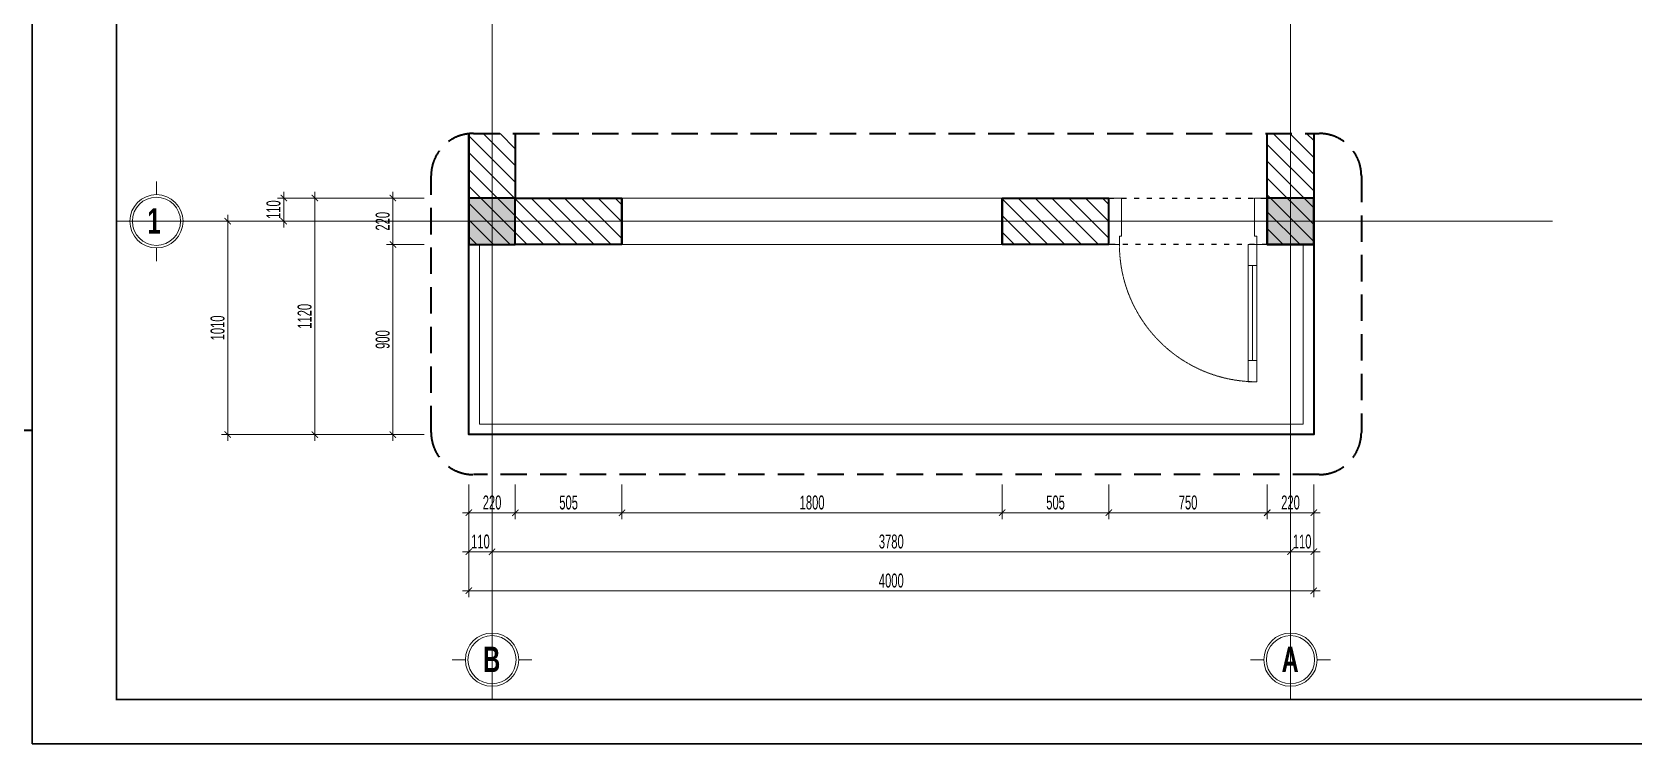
# Model space of a CAD drawing. Header units: millimetres. Extents: x 1336014 to 2939047, y -333549 to -60566.
# Drawn here: x 1381666 to 1389250, y -179881 to -176510 of the extents above; entities that cross this region are included whole.
import ezdxf

# ---------------------------------------------------------------- set-up
doc = ezdxf.new("R2010")
doc.units = ezdxf.units.MM
doc.header["$MEASUREMENT"] = 0
for name, pattern in [('$1$HIDDEN', [0.375, 0.25, -0.125]), ('ACAD_ISO03W100', [30, 12, -18]), ('CENTER2', [1.125, 0.75, -0.125, 0.125, -0.125]), ('HIDDEN', [0.375, 0.25, -0.125])]:
    doc.linetypes.add(name, pattern=pattern)
for name, color, linetype, lineweight in [('01.Cut', 255, 'Continuous', 35), ('02.Thay', 145, 'Continuous', 15), ('05.Text', 253, 'Continuous', 18), ('06.betong', 2, 'Continuous', 35), ('08.Dim', 156, 'Continuous', 15), ('09.Hatch', 250, 'Continuous', 5), ('10.truc', 250, 'CENTER2', 20), ('11.Khung bo', 32, 'Continuous', 50), ('12.Khung', 36, 'Continuous', 25), ('14. Net cua', 34, 'Continuous', 20)]:
    doc.layers.add(name, color=color, linetype=linetype, lineweight=lineweight)
doc.layers.add('Tpl_Bound', color=1, linetype='Continuous', plot=False)
doc.layers.add('truc1', color=250, linetype='ACAD_ISO03W100')
doc.styles.add('AVANTHB', font='')
doc.styles.add('TT5_Text Dim', font='hoatbif.shx', dxfattribs={"width": 0.6})
doc.styles.get('AVANTHB').set_extended_font_data('.VnAvantH', bold=True)
doc.dimstyles.new('TT5_Dim 1-30', dxfattribs={"dimscale": 30, "dimtxt": 2.2, "dimasz": 1, "dimexe": 1, "dimexo": 0, "dimgap": 0.5, "dimtad": 1, "dimdec": 0, "dimzin": 0, "dimdsep": 46, "dimtxsty": 'TT5_Text Dim', "dimblk": 'ARCHTICK', "dimcen": 0, "dimdle": 1, "dimclrd": 256, "dimclre": 256, "dimclrt": 1, "dimadec": 0, "dimazin": 0, "dimtfac": 0.015, "dimtdec": 0, "dimtix": 1, "dimtmove": 2, "dimatfit": 3, "dimfxl": 1, "dimtolj": 1, "dimtzin": 0, "dimlwd": -1, "dimlwe": -1, "dimarcsym": 1})
pattern_1 = [(135, (1363229.884, -716924.017), (-39.7747564, -39.7747564), [])]

# ---------------------------------------------------------------- blocks, each defined once
blk = doc.blocks.new('100')
at = {"layer": '11.Khung bo', "const_width": 26.7}
blk.add_lwpolyline([(1860913, -945240), (1860913, -916940), (1896063, -916940), (1896063, -945240)], close=True, dxfattribs=at)
blk.add_lwpolyline([(1860913, -945240), (1860913, -916940), (1896063, -916940), (1896063, -945240)], close=True, dxfattribs=at)
blk.add_lwpolyline([(1860913, -945240), (1860913, -916940), (1896063, -916940), (1896063, -945240)], close=True, dxfattribs=at)
at = {"layer": '12.Khung'}
blk.add_lwpolyline([(1901579, -945940), (1901579, -916240), (1859580, -916240), (1859580, -945940)], close=True, dxfattribs=at)
blk.add_lwpolyline([(1901579, -945940), (1901579, -916240), (1859580, -916240), (1859580, -945940)], close=True, dxfattribs=at)
blk.add_lwpolyline([(1901579, -945940), (1901579, -916240), (1859580, -916240), (1859580, -945940)], close=True, dxfattribs=at)
blk = doc.blocks.new('DFGFH')
h = blk.add_hatch(color=256)
h.dxf.hatch_style = 1
h.paths.add_polyline_path([(15438.1, 12136.8), (15658.1, 12136.8), (15658.1, 12356.8), (15438.1, 12356.8)])
blk.add_lwpolyline([(15438.1, 12136.8), (15658.1, 12136.8), (15658.1, 12356.8), (15438.1, 12356.8)], close=True)
blk = doc.blocks.new('*U28')
blk.add_line((-70, 100), (-70, 550))
for points in [[(-50, 0), (-50, 650), (-90, 650), (-90, 0)], [(-50, 100), (-90, 100), (-90, 550), (-50, 550)]]:
    blk.add_lwpolyline(points, close=True)
at = {"lineweight": 13}
for points in [[(-750, -220), (-690, -220), (-690, -40), (-700, -40), (-700, 0), (-750, 0)], [(0, -220), (-60, -220), (-60, -40), (-50, -40), (-50, 0), (0, 0)]]:
    blk.add_lwpolyline(points, close=True, dxfattribs=at)
at = {"linetype": 'HIDDEN'}
blk.add_arc((-50, 0), 650, 90, 180, dxfattribs=at)
blk = doc.blocks.new('DANHTRUC')
for p, q in [((980383, -947347), (980383, -947137)), ((979963, -947767), (979753, -947767)), ((980803, -947767), (981013, -947767)), ((980383, -948187), (980383, -948397))]:
    blk.add_line(p, q)
for radius in [420, 380]:
    blk.add_circle((980383, -947767), radius)
blk = doc.blocks.new('_ARCHTICK')
at = {"const_width": 0.15}
blk.add_lwpolyline([(-0.5, -0.5), (0.5, 0.5)], dxfattribs=at)
blk = doc.blocks.new('*D112')
at = {"layer": '08.Dim', "transparency": 16777216}
for p, q in [((1383733.8, -178652), (1383733.8, -178816)), ((1383953.8, -178652), (1383953.8, -178816)), ((1383703.8, -178786), (1383983.8, -178786))]:
    blk.add_line(p, q, dxfattribs=at)
at = {"layer": 'Defpoints', "color": 0, "transparency": 16777216}
for p in [(1383733.8, -178652), (1383953.8, -178652), (1383953.8, -178786)]:
    blk.add_point(p, dxfattribs=at)
at = {"layer": '08.Dim', "transparency": 16777216, "xscale": 30, "yscale": 30, "zscale": 30, "rotation": 180}
blk.add_blockref('_ARCHTICK', (1383733.8, -178786), dxfattribs=at)
at = {"layer": '08.Dim', "transparency": 16777216, "xscale": 30, "yscale": 30, "zscale": 30}
blk.add_blockref('_ARCHTICK', (1383953.8, -178786), dxfattribs=at)
at = {"layer": '08.Dim', "color": 1, "transparency": 16777216, "insert": (1383843.8, -178738), "char_height": 66, "attachment_point": 5, "style": 'TT5_Text Dim'}
blk.add_mtext('\\A1;220', dxfattribs=at)
blk = doc.blocks.new('*D113')
at = {"layer": '08.Dim', "transparency": 16777216}
for p, q in [((1383953.8, -178652), (1383953.8, -178816)), ((1384458.7, -178652), (1384458.7, -178816)), ((1383923.8, -178786), (1384488.7, -178786))]:
    blk.add_line(p, q, dxfattribs=at)
at = {"layer": 'Defpoints', "color": 0, "transparency": 16777216}
for p in [(1383953.8, -178652), (1384458.7, -178652), (1384458.7, -178786)]:
    blk.add_point(p, dxfattribs=at)
at = {"layer": '08.Dim', "transparency": 16777216, "xscale": 30, "yscale": 30, "zscale": 30, "rotation": 180}
blk.add_blockref('_ARCHTICK', (1383953.8, -178786), dxfattribs=at)
at = {"layer": '08.Dim', "transparency": 16777216, "xscale": 30, "yscale": 30, "zscale": 30}
blk.add_blockref('_ARCHTICK', (1384458.7, -178786), dxfattribs=at)
at = {"layer": '08.Dim', "color": 1, "transparency": 16777216, "insert": (1384206.2, -178738), "char_height": 66, "attachment_point": 5, "style": 'TT5_Text Dim'}
blk.add_mtext('\\A1;505', dxfattribs=at)
blk = doc.blocks.new('*D114')
at = {"layer": '08.Dim', "transparency": 16777216}
for p, q in [((1384458.7, -178652), (1384458.7, -178816)), ((1386259, -178652), (1386259, -178816)), ((1384428.7, -178786), (1386289, -178786))]:
    blk.add_line(p, q, dxfattribs=at)
at = {"layer": 'Defpoints', "color": 0, "transparency": 16777216}
for p in [(1384458.7, -178652), (1386259, -178652), (1386259, -178786)]:
    blk.add_point(p, dxfattribs=at)
at = {"layer": '08.Dim', "transparency": 16777216, "xscale": 30, "yscale": 30, "zscale": 30, "rotation": 180}
blk.add_blockref('_ARCHTICK', (1384458.7, -178786), dxfattribs=at)
at = {"layer": '08.Dim', "transparency": 16777216, "xscale": 30, "yscale": 30, "zscale": 30}
blk.add_blockref('_ARCHTICK', (1386259, -178786), dxfattribs=at)
at = {"layer": '08.Dim', "color": 1, "transparency": 16777216, "insert": (1385358.8, -178738), "char_height": 66, "attachment_point": 5, "style": 'TT5_Text Dim'}
blk.add_mtext('\\A1;1800', dxfattribs=at)
blk = doc.blocks.new('*D115')
at = {"layer": '08.Dim', "transparency": 16777216}
for p, q in [((1386259, -178652), (1386259, -178816)), ((1386763.8, -178652), (1386763.8, -178816)), ((1386229, -178786), (1386793.8, -178786))]:
    blk.add_line(p, q, dxfattribs=at)
at = {"layer": 'Defpoints', "color": 0, "transparency": 16777216}
for p in [(1386259, -178652), (1386763.8, -178652), (1386763.8, -178786)]:
    blk.add_point(p, dxfattribs=at)
at = {"layer": '08.Dim', "transparency": 16777216, "xscale": 30, "yscale": 30, "zscale": 30, "rotation": 180}
blk.add_blockref('_ARCHTICK', (1386259, -178786), dxfattribs=at)
at = {"layer": '08.Dim', "transparency": 16777216, "xscale": 30, "yscale": 30, "zscale": 30}
blk.add_blockref('_ARCHTICK', (1386763.8, -178786), dxfattribs=at)
at = {"layer": '08.Dim', "color": 1, "transparency": 16777216, "insert": (1386511.4, -178738), "char_height": 66, "attachment_point": 5, "style": 'TT5_Text Dim'}
blk.add_mtext('\\A1;505', dxfattribs=at)
blk = doc.blocks.new('*D116')
at = {"layer": '08.Dim', "transparency": 16777216}
for p, q in [((1386763.8, -178652), (1386763.8, -178816)), ((1387513.8, -178652), (1387513.8, -178816)), ((1386733.8, -178786), (1387543.8, -178786))]:
    blk.add_line(p, q, dxfattribs=at)
at = {"layer": 'Defpoints', "color": 0, "transparency": 16777216}
for p in [(1386763.8, -178652), (1387513.8, -178652), (1387513.8, -178786)]:
    blk.add_point(p, dxfattribs=at)
at = {"layer": '08.Dim', "transparency": 16777216, "xscale": 30, "yscale": 30, "zscale": 30, "rotation": 180}
blk.add_blockref('_ARCHTICK', (1386763.8, -178786), dxfattribs=at)
at = {"layer": '08.Dim', "transparency": 16777216, "xscale": 30, "yscale": 30, "zscale": 30}
blk.add_blockref('_ARCHTICK', (1387513.8, -178786), dxfattribs=at)
at = {"layer": '08.Dim', "color": 1, "transparency": 16777216, "insert": (1387138.8, -178738), "char_height": 66, "attachment_point": 5, "style": 'TT5_Text Dim'}
blk.add_mtext('\\A1;750', dxfattribs=at)
blk = doc.blocks.new('*D117')
at = {"layer": '08.Dim', "transparency": 16777216}
for p, q in [((1387513.8, -178652), (1387513.8, -178816)), ((1387733.8, -178652), (1387733.8, -178816)), ((1387483.8, -178786), (1387763.8, -178786))]:
    blk.add_line(p, q, dxfattribs=at)
at = {"layer": 'Defpoints', "color": 0, "transparency": 16777216}
for p in [(1387513.8, -178652), (1387733.8, -178652), (1387733.8, -178786)]:
    blk.add_point(p, dxfattribs=at)
at = {"layer": '08.Dim', "transparency": 16777216, "xscale": 30, "yscale": 30, "zscale": 30, "rotation": 180}
blk.add_blockref('_ARCHTICK', (1387513.8, -178786), dxfattribs=at)
at = {"layer": '08.Dim', "transparency": 16777216, "xscale": 30, "yscale": 30, "zscale": 30}
blk.add_blockref('_ARCHTICK', (1387733.8, -178786), dxfattribs=at)
at = {"layer": '08.Dim', "color": 1, "transparency": 16777216, "insert": (1387623.8, -178738), "char_height": 66, "attachment_point": 5, "style": 'TT5_Text Dim'}
blk.add_mtext('\\A1;220', dxfattribs=at)
blk = doc.blocks.new('*D118')
at = {"layer": '08.Dim', "transparency": 16777216}
for p, q in [((1383843.8, -178652), (1383843.8, -179000.8)), ((1387623.8, -178652), (1387623.8, -179000.8)), ((1383813.8, -178970.8), (1387653.8, -178970.8))]:
    blk.add_line(p, q, dxfattribs=at)
at = {"layer": 'Defpoints', "color": 0, "transparency": 16777216}
for p in [(1383843.8, -178652), (1387623.8, -178652), (1387623.8, -178970.8)]:
    blk.add_point(p, dxfattribs=at)
at = {"layer": '08.Dim', "transparency": 16777216, "xscale": 30, "yscale": 30, "zscale": 30, "rotation": 180}
blk.add_blockref('_ARCHTICK', (1383843.8, -178970.8), dxfattribs=at)
at = {"layer": '08.Dim', "transparency": 16777216, "xscale": 30, "yscale": 30, "zscale": 30}
blk.add_blockref('_ARCHTICK', (1387623.8, -178970.8), dxfattribs=at)
at = {"layer": '08.Dim', "color": 1, "transparency": 16777216, "insert": (1385733.8, -178922.8), "char_height": 66, "attachment_point": 5, "style": 'TT5_Text Dim'}
blk.add_mtext('\\A1;3780', dxfattribs=at)
blk = doc.blocks.new('*D119')
at = {"layer": '08.Dim', "transparency": 16777216}
for p, q in [((1383733.8, -178652), (1383733.8, -179000.8)), ((1383843.8, -178652), (1383843.8, -179000.8)), ((1383733.8, -178970.8), (1383703.8, -178970.8)), ((1383733.8, -178970.8), (1383843.8, -178970.8)), ((1383843.8, -178970.8), (1383873.8, -178970.8))]:
    blk.add_line(p, q, dxfattribs=at)
at = {"layer": 'Defpoints', "color": 0, "transparency": 16777216}
for p in [(1383733.8, -178652), (1383843.8, -178652), (1383843.8, -178970.8)]:
    blk.add_point(p, dxfattribs=at)
at = {"layer": '08.Dim', "transparency": 16777216, "xscale": 30, "yscale": 30, "zscale": 30}
blk.add_blockref('_ARCHTICK', (1383733.8, -178970.8), dxfattribs=at)
at = {"layer": '08.Dim', "transparency": 16777216, "xscale": 30, "yscale": 30, "zscale": 30, "rotation": 180}
blk.add_blockref('_ARCHTICK', (1383843.8, -178970.8), dxfattribs=at)
at = {"layer": '08.Dim', "color": 1, "transparency": 16777216, "insert": (1383788.8, -178922.8), "char_height": 66, "attachment_point": 5, "style": 'TT5_Text Dim'}
blk.add_mtext('\\A1;110', dxfattribs=at)
blk = doc.blocks.new('*D120')
at = {"layer": '08.Dim', "transparency": 16777216}
for p, q in [((1387623.8, -178652), (1387623.8, -179000.8)), ((1387733.8, -178652), (1387733.8, -179000.8)), ((1387623.8, -178970.8), (1387593.8, -178970.8)), ((1387733.8, -178970.8), (1387623.8, -178970.8)), ((1387733.8, -178970.8), (1387763.8, -178970.8))]:
    blk.add_line(p, q, dxfattribs=at)
at = {"layer": 'Defpoints', "color": 0, "transparency": 16777216}
for p in [(1387623.8, -178652), (1387733.8, -178652), (1387623.8, -178970.8)]:
    blk.add_point(p, dxfattribs=at)
at = {"layer": '08.Dim', "transparency": 16777216, "xscale": 30, "yscale": 30, "zscale": 30}
blk.add_blockref('_ARCHTICK', (1387623.8, -178970.8), dxfattribs=at)
at = {"layer": '08.Dim', "transparency": 16777216, "xscale": 30, "yscale": 30, "zscale": 30, "rotation": 180}
blk.add_blockref('_ARCHTICK', (1387733.8, -178970.8), dxfattribs=at)
at = {"layer": '08.Dim', "color": 1, "transparency": 16777216, "insert": (1387678.8, -178922.8), "char_height": 66, "attachment_point": 5, "style": 'TT5_Text Dim'}
blk.add_mtext('\\A1;110', dxfattribs=at)
blk = doc.blocks.new('*D121')
at = {"layer": '08.Dim', "transparency": 16777216}
for p, q in [((1383733.8, -178652), (1383733.8, -179185.6)), ((1387733.8, -178652), (1387733.8, -179185.6)), ((1383703.8, -179155.6), (1387763.8, -179155.6))]:
    blk.add_line(p, q, dxfattribs=at)
at = {"layer": 'Defpoints', "color": 0, "transparency": 16777216}
for p in [(1383733.8, -178652), (1387733.8, -178652), (1387733.8, -179155.6)]:
    blk.add_point(p, dxfattribs=at)
at = {"layer": '08.Dim', "transparency": 16777216, "xscale": 30, "yscale": 30, "zscale": 30, "rotation": 180}
blk.add_blockref('_ARCHTICK', (1383733.8, -179155.6), dxfattribs=at)
at = {"layer": '08.Dim', "transparency": 16777216, "xscale": 30, "yscale": 30, "zscale": 30}
blk.add_blockref('_ARCHTICK', (1387733.8, -179155.6), dxfattribs=at)
at = {"layer": '08.Dim', "color": 1, "transparency": 16777216, "insert": (1385733.8, -179107.6), "char_height": 66, "attachment_point": 5, "style": 'TT5_Text Dim'}
blk.add_mtext('\\A1;4000', dxfattribs=at)
blk = doc.blocks.new('*D122')
at = {"layer": '08.Dim', "transparency": 16777216}
for p, q in [((1383523.1, -177516), (1383344.1, -177516)), ((1383374.1, -178446), (1383374.1, -177486)), ((1383523.1, -178416), (1383344.1, -178416))]:
    blk.add_line(p, q, dxfattribs=at)
at = {"layer": 'Defpoints', "color": 0, "transparency": 16777216}
for p in [(1383374.1, -177516), (1383523.1, -177516), (1383523.1, -178416)]:
    blk.add_point(p, dxfattribs=at)
at = {"layer": '08.Dim', "transparency": 16777216, "xscale": 30, "yscale": 30, "zscale": 30}
for p, rotation in [((1383374.1, -177516), 90), ((1383374.1, -178416), 270)]:
    blk.add_blockref('_ARCHTICK', p, dxfattribs=dict(at, rotation=rotation))
at = {"layer": '08.Dim', "color": 1, "transparency": 16777216, "insert": (1383326.1, -177966), "char_height": 66, "attachment_point": 5, "rotation": 90, "style": 'TT5_Text Dim'}
blk.add_mtext('\\A1;900', dxfattribs=at)
blk = doc.blocks.new('*D123')
at = {"layer": '08.Dim', "transparency": 16777216}
for p, q in [((1383523.1, -177296), (1383344.1, -177296)), ((1383374.1, -177546), (1383374.1, -177266)), ((1383523.1, -177516), (1383344.1, -177516))]:
    blk.add_line(p, q, dxfattribs=at)
at = {"layer": 'Defpoints', "color": 0, "transparency": 16777216}
for p in [(1383374.1, -177296), (1383523.1, -177296), (1383523.1, -177516)]:
    blk.add_point(p, dxfattribs=at)
at = {"layer": '08.Dim', "transparency": 16777216, "xscale": 30, "yscale": 30, "zscale": 30}
for p, rotation in [((1383374.1, -177296), 90), ((1383374.1, -177516), 270)]:
    blk.add_blockref('_ARCHTICK', p, dxfattribs=dict(at, rotation=rotation))
at = {"layer": '08.Dim', "color": 1, "transparency": 16777216, "insert": (1383326.1, -177406), "char_height": 66, "attachment_point": 5, "rotation": 90, "style": 'TT5_Text Dim'}
blk.add_mtext('\\A1;220', dxfattribs=at)
blk = doc.blocks.new('*D124')
at = {"layer": '08.Dim', "transparency": 16777216}
for p, q in [((1382592.4, -177376), (1382592.4, -178446)), ((1382926.2, -177406), (1382562.4, -177406)), ((1383523.1, -178416), (1382562.4, -178416))]:
    blk.add_line(p, q, dxfattribs=at)
at = {"layer": 'Defpoints', "color": 0, "transparency": 16777216}
for p in [(1382926.2, -177406), (1382592.4, -178416), (1383523.1, -178416)]:
    blk.add_point(p, dxfattribs=at)
at = {"layer": '08.Dim', "transparency": 16777216, "xscale": 30, "yscale": 30, "zscale": 30}
for p, rotation in [((1382592.4, -177406), 90), ((1382592.4, -178416), 270)]:
    blk.add_blockref('_ARCHTICK', p, dxfattribs=dict(at, rotation=rotation))
at = {"layer": '08.Dim', "color": 1, "transparency": 16777216, "insert": (1382544.4, -177911), "char_height": 66, "attachment_point": 5, "rotation": 90, "style": 'TT5_Text Dim'}
blk.add_mtext('\\A1;1010', dxfattribs=at)
blk = doc.blocks.new('*D125')
at = {"layer": '08.Dim', "transparency": 16777216}
for p, q in [((1383523.1, -177296), (1382827.3, -177296)), ((1382857.3, -177296), (1382857.3, -177266)), ((1382857.3, -177296), (1382857.3, -177406)), ((1383191.1, -177406), (1382827.3, -177406)), ((1382857.3, -177406), (1382857.3, -177436))]:
    blk.add_line(p, q, dxfattribs=at)
at = {"layer": 'Defpoints', "color": 0, "transparency": 16777216}
for p in [(1383523.1, -177296), (1382857.3, -177406), (1383191.1, -177406)]:
    blk.add_point(p, dxfattribs=at)
at = {"layer": '08.Dim', "transparency": 16777216, "xscale": 30, "yscale": 30, "zscale": 30}
for p, rotation in [((1382857.3, -177296), 270), ((1382857.3, -177406), 90)]:
    blk.add_blockref('_ARCHTICK', p, dxfattribs=dict(at, rotation=rotation))
at = {"layer": '08.Dim', "color": 1, "transparency": 16777216, "insert": (1382809.3, -177351), "char_height": 66, "attachment_point": 5, "rotation": 90, "style": 'TT5_Text Dim'}
blk.add_mtext('\\A1;110', dxfattribs=at)
blk = doc.blocks.new('*D126')
at = {"layer": '08.Dim', "transparency": 16777216}
for p, q in [((1383523.1, -177296), (1382974.5, -177296)), ((1383004.5, -177266), (1383004.5, -178446)), ((1383523.1, -178416), (1382974.5, -178416))]:
    blk.add_line(p, q, dxfattribs=at)
at = {"layer": 'Defpoints', "color": 0, "transparency": 16777216}
for p in [(1383523.1, -177296), (1383004.5, -178416), (1383523.1, -178416)]:
    blk.add_point(p, dxfattribs=at)
at = {"layer": '08.Dim', "transparency": 16777216, "xscale": 30, "yscale": 30, "zscale": 30}
for p, rotation in [((1383004.5, -177296), 90), ((1383004.5, -178416), 270)]:
    blk.add_blockref('_ARCHTICK', p, dxfattribs=dict(at, rotation=rotation))
at = {"layer": '08.Dim', "color": 1, "transparency": 16777216, "insert": (1382956.5, -177856), "char_height": 66, "attachment_point": 5, "rotation": 90, "style": 'TT5_Text Dim'}
blk.add_mtext('\\A1;1120', dxfattribs=at)

msp = doc.modelspace()

# ---------------------------------------------------------------- hatches: boundary and pattern name
at = {"layer": '09.Hatch', "ltscale": 50}
h = msp.add_hatch(dxfattribs=at)
h.set_pattern_fill('TUONGXAY', color=256, scale=450, angle=90, style=0)
h.set_pattern_definition(pattern_1)
h.paths.add_polyline_path([(1383953.8, -176990.5), (1383733.8, -176990.5), (1383733.8, -177516), (1383953.8, -177516), (1384458.7, -177516), (1384458.7, -177296), (1383953.8, -177296)])
h = msp.add_hatch(dxfattribs=at)
h.set_pattern_fill('TUONGXAY', color=256, scale=450, angle=90, style=0)
h.set_pattern_definition(pattern_1)
h.paths.add_polyline_path([(1387733.8, -176990.5), (1387513.8, -176990.5), (1387513.8, -177516), (1387733.8, -177516)])
h = msp.add_hatch(dxfattribs=at)
h.set_pattern_fill('TUONGXAY', color=256, scale=450, angle=90, style=0)
h.set_pattern_definition(pattern_1)
h.paths.add_polyline_path([(1386259, -177296), (1386259, -177516), (1386763.8, -177516), (1386763.8, -177296)])

# ---------------------------------------------------------------- linework, layer by layer
at = {"layer": '01.Cut', "color": 6, "linetype": '$1$HIDDEN', "ltscale": 500}
msp.add_lwpolyline([(1383755.1, -176990.5), (1387759.1, -176990.5, -0.414214), (1387959.1, -177190.5), (1387959.1, -178405.5, -0.414214), (1387759.1, -178605.5), (1383755.1, -178605.5, -0.414214), (1383555.1, -178405.5), (1383555.1, -177190.5, -0.414214)], format="xyb", close=True, dxfattribs=at)
at = {"layer": '01.Cut'}
for points in [[(1383733.8, -176990.5), (1383733.8, -177516), (1383953.8, -177516)], [(1387733.8, -176990.5), (1387733.8, -178416), (1383733.8, -178416), (1383733.8, -176990.5)], [(1383953.8, -176990.5), (1383953.8, -177296), (1383953.8, -177296)], [(1387733.8, -176990.5), (1387733.8, -177516), (1387513.8, -177516), (1387513.8, -176990.5)], [(1383953.8, -177296), (1384458.7, -177296)], [(1384458.7, -177296), (1384458.7, -177516)], [(1384458.7, -177516), (1384458.7, -177296)], [(1386259, -177296), (1386763.8, -177296)], [(1386259, -177296), (1386259, -177516)], [(1386259, -177296), (1386259, -177516)], [(1386259, -177516), (1386259, -177296)], [(1386763.8, -177516), (1386763.8, -177296)], [(1384458.7, -177516), (1383953.8, -177516)], [(1386763.8, -177516), (1386259, -177516)]]:
    msp.add_lwpolyline(points, dxfattribs=at)
at = {"layer": '02.Thay'}
msp.add_lwpolyline([(1384458.7, -177516), (1384458.7, -177296), (1386259, -177296), (1386259, -177516)], close=True, dxfattribs=at)
for points in [[(1383733.8, -177516), (1383733.8, -178416), (1387623.8, -178416), (1387733.8, -178416), (1387733.8, -177516)], [(1383783.8, -177516), (1383783.8, -178366), (1387623.8, -178366), (1387683.8, -178366), (1387683.8, -177516)]]:
    msp.add_lwpolyline(points, dxfattribs=at)
at = {"layer": '10.truc'}
for p, q in [((1383843.8, -171323.7), (1383843.8, -179670.9)), ((1387623.8, -171323.7), (1387623.8, -179670.9)), ((1382065.9, -177406), (1388864.1, -177406))]:
    msp.add_line(p, q, dxfattribs=at)
at = {"layer": 'Tpl_Bound', "color": 1}
for points in [[(1371166, -178395.9), (1371166, -170971), (1381665.9, -170971), (1381665.9, -178395.9)], [(1381665.9, -179880.9), (1381665.9, -170971), (1394265.8, -170971), (1394265.8, -179880.9)]]:
    msp.add_lwpolyline(points, close=True, dxfattribs=at)
at = {"layer": 'truc1', "ltscale": 2}
msp.add_lwpolyline([(1386763.8, -177516), (1386763.8, -177296), (1387513.8, -177296), (1387513.8, -177516)], close=True, dxfattribs=at)

# ---------------------------------------------------------------- block references
at = {"layer": '05.Text'}
for name, p, xscale, yscale, zscale in [('100', (906271.1, 58089), 0.25, 0.25, 0.25), ('100', (823792, 103901), 0.3, 0.3, 0.3), ('DANHTRUC', (1088139.9, 106924), 0.3, 0.3, 0.3), ('DANHTRUC', (1089728.8, 104848.1), 0.3, 0.3, 0.3), ('DANHTRUC', (1093508.8, 104848.1), 0.3, 0.3, 0.3)]:
    msp.add_blockref(name, p, dxfattribs=dict(at, xscale=xscale, yscale=yscale, zscale=zscale))
at = {"layer": '06.betong', "rotation": 90}
for p in [(1396090.6, -192954.1), (1399870.6, -192954.1)]:
    msp.add_blockref('DFGFH', p, dxfattribs=at)
at = {"layer": '14. Net cua', "ltscale": 100, "xscale": -1, "rotation": 180}
msp.add_blockref('*U28', (1387513.8, -177516), dxfattribs=at)

# ---------------------------------------------------------------- texts
at = {"layer": '05.Text', "style": 'AVANTHB', "width": 0.7}
for s, p in [('1', (1382212.4, -177464.6)), ('b', (1383801.4, -179540.5)), ('a', (1387581.4, -179540.5))]:
    msp.add_text(s, height=120, dxfattribs=at).set_placement(p)

# ---------------------------------------------------------------- dimensions: what is measured, and where the dimension line sits
at = {"layer": '08.Dim'}
for base, p1, p2, picture, middle in [((1382857.3, -177406), (1383523.1, -177296), (1383191.1, -177406), '*D125', (1382809.3, -177351)), ((1383004.5, -178416), (1383523.1, -177296), (1383523.1, -178416), '*D126', (1382956.5, -177856)), ((1383374.1, -177296), (1383523.1, -177516), (1383523.1, -177296), '*D123', (1383326.1, -177406)), ((1382592.4, -178416), (1382926.2, -177406), (1383523.1, -178416), '*D124', (1382544.4, -177911)), ((1383374.1, -177516), (1383523.1, -178416), (1383523.1, -177516), '*D122', (1383326.1, -177966))]:
    dim = msp.add_linear_dim(base=base, p1=p1, p2=p2, angle=90, dimstyle='TT5_Dim 1-30', dxfattribs=at)
    dim.commit()
    dim.dimension.update_dxf_attribs({"geometry": picture, "text_midpoint": middle})
for base, p1, p2, picture, middle in [((1383953.8, -178786), (1383733.8, -178652), (1383953.8, -178652), '*D112', (1383843.8, -178738)), ((1383843.8, -178970.8), (1383733.8, -178652), (1383843.8, -178652), '*D119', (1383788.8, -178922.8)), ((1387733.8, -179155.6), (1383733.8, -178652), (1387733.8, -178652), '*D121', (1385733.8, -179107.6)), ((1387623.8, -178970.8), (1383843.8, -178652), (1387623.8, -178652), '*D118', (1385733.8, -178922.8)), ((1384458.7, -178786), (1383953.8, -178652), (1384458.7, -178652), '*D113', (1384206.2, -178738)), ((1386259, -178786), (1384458.7, -178652), (1386259, -178652), '*D114', (1385358.8, -178738)), ((1386763.8, -178786), (1386259, -178652), (1386763.8, -178652), '*D115', (1386511.4, -178738)), ((1387513.8, -178786), (1386763.8, -178652), (1387513.8, -178652), '*D116', (1387138.8, -178738)), ((1387733.8, -178786), (1387513.8, -178652), (1387733.8, -178652), '*D117', (1387623.8, -178738)), ((1387623.8, -178970.8), (1387733.8, -178652), (1387623.8, -178652), '*D120', (1387678.8, -178922.8))]:
    dim = msp.add_linear_dim(base=base, p1=p1, p2=p2, dimstyle='TT5_Dim 1-30', dxfattribs=at)
    dim.commit()
    dim.dimension.update_dxf_attribs({"geometry": picture, "text_midpoint": middle})

doc.saveas('drawing.dxf')
